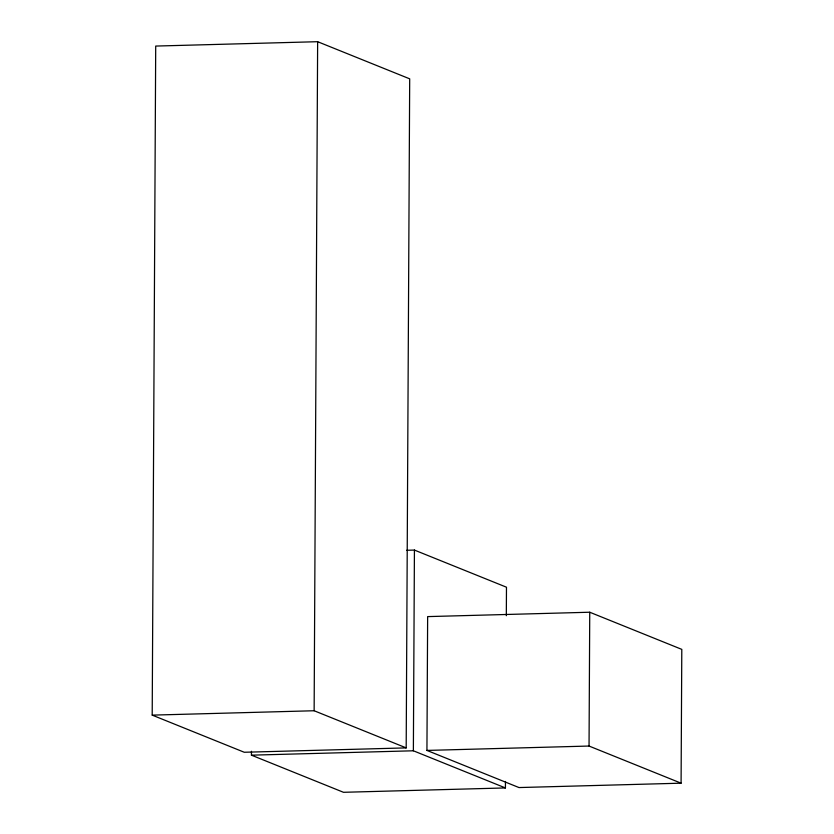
<?xml version="1.0" encoding="UTF-8"?>
<svg xmlns="http://www.w3.org/2000/svg" width="834" height="834" viewBox="0 0 834 834"><rect width="100%" height="100%" fill="white"/><g stroke="black" fill="none" stroke-linecap="round" stroke-linejoin="round"><path stroke-width="1.25" d="M152.205 715.124L155.708 46.068L317.639 41.7L409.692 78.834L406.189 747.889L244.258 752.258L152.205 715.124L314.137 710.745L406.189 747.889M505.456 781.448L505.425 787.932L343.493 792.3L251.441 755.166L251.461 751.278M314.137 710.745L317.639 41.7M505.425 787.932L413.372 750.788L414.425 550.075L406.658 550.284M426.935 750.423L427.644 616.607L589.742 612.229L681.795 649.373L681.086 783.178L518.988 787.557L426.935 750.423L589.044 746.044L681.086 783.178M506.321 615.701L506.478 587.209L414.425 550.075M589.044 746.044L589.742 612.229M251.441 755.166L413.372 750.788"/></g></svg>
